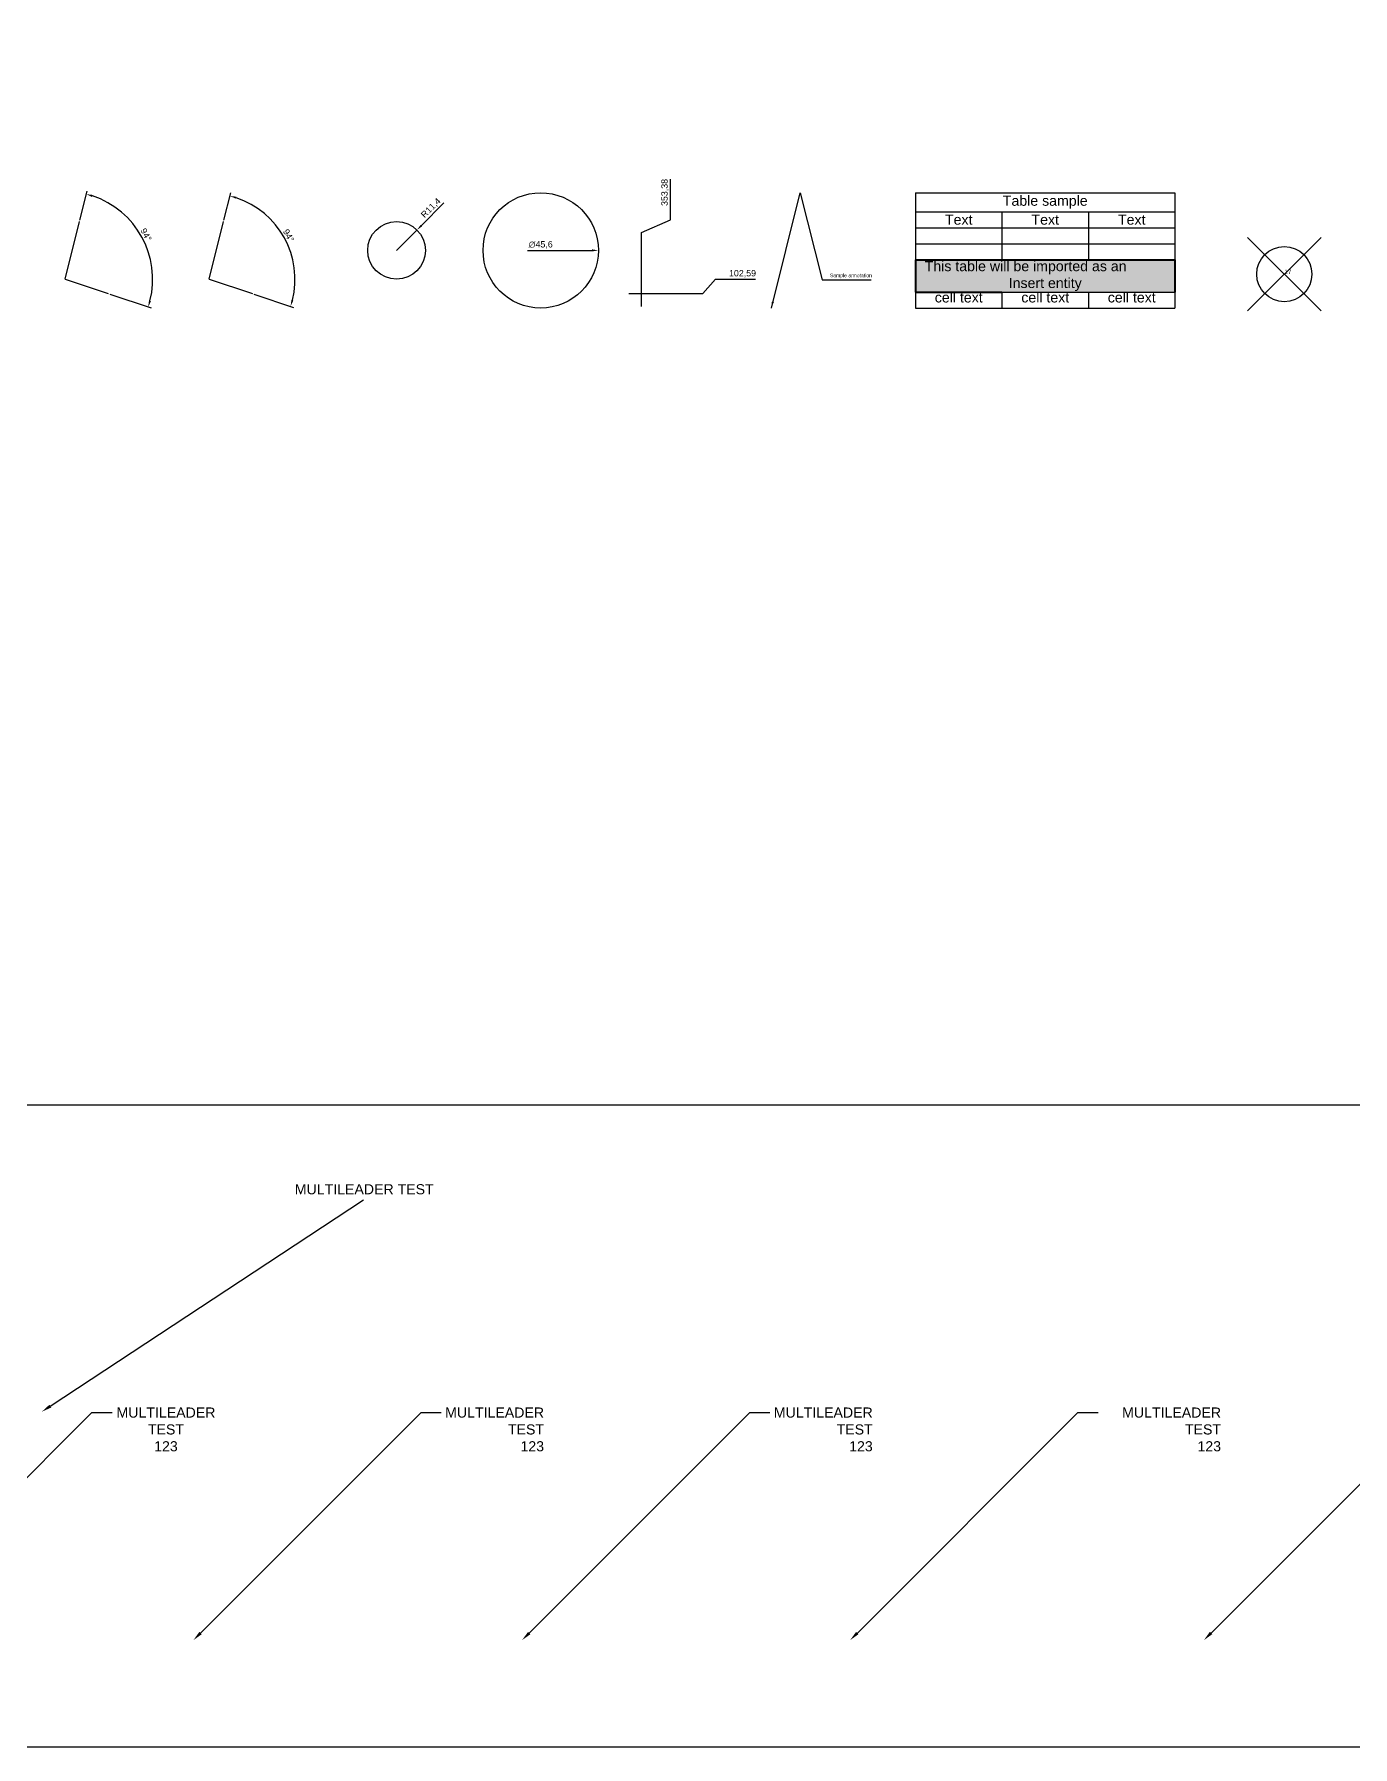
# Model space of a CAD drawing. Header units: inches. Extents: x 0 to 1852, y -566 to 111.
# Drawn here: x 426 to 948, y -566 to 111 of the extents above; entities that cross this region are included whole.
import ezdxf
from ezdxf import colors
from ezdxf.entities.mleader import LeaderData, LeaderLine
from ezdxf.math import Vec2, Vec3

# ---------------------------------------------------------------- set-up
doc = ezdxf.new("R2010")
doc.units = ezdxf.units.IN
doc.header["$MEASUREMENT"] = 0
doc.header["$PDMODE"] = 34
doc.header["$PDSIZE"] = 0.1
doc.layers.add('Layer1', color=7, linetype='Continuous')
doc.layers.add('Layer2', color=65, linetype='Continuous')
doc.styles.get("Standard").update_dxf_attribs({"font": 'arial.ttf'})
doc.dimstyles.new('ISO-25', dxfattribs={"dimtxt": 2.5, "dimasz": 2.5, "dimexe": 1.25, "dimexo": 0.625, "dimtad": 1, "dimtxsty": 'Standard', "dimcen": 2.5, "dimadec": 0, "dimazin": 0, "dimtfac": 1, "dimtmove": 0, "dimatfit": 3, "dimfxl": 1, "dimarcsym": 0})

# ---------------------------------------------------------------- blocks, each defined once
blk = doc.blocks.new('*D4')
at = {"layer": 'Defpoints', "color": 0, "transparency": 16777216}
for p in [(444.28, 37.14), (472.36, 22.16), (438.58, 14.34), (455.68, 8.64)]:
    blk.add_point(p, dxfattribs=at)
at = {"layer": 'Layer1', "color": 0, "lineweight": -2, "transparency": 16777216}
for p, q in [((444.43, 37.75), (447.3, 49.19)), ((456.28, 8.44), (472.66, 2.98))]:
    blk.add_line(p, q, dxfattribs=at)
blk.add_arc((438.58, 14.34), 34.67, 345.69747, 71.83134, dxfattribs=at)
at = {"layer": 'Layer1', "color": 0, "transparency": 16777216}
for points in [[(449.28, 46.88), (449.51, 47.68), (446.99, 47.98)], [(472.58, 5.66), (471.78, 5.89), (471.47, 3.38)]]:
    blk.add_solid(points, dxfattribs=at)
at = {"layer": 'Layer1', "color": 0, "transparency": 16777216, "insert": (470.64, 31.94), "char_height": 2.5, "attachment_point": 5, "rotation": 298.7644}
blk.add_mtext('94°', dxfattribs=at)
blk = doc.blocks.new('*D5')
at = {"layer": 'Defpoints', "color": 0, "transparency": 16777216}
for p in [(501.28, 37.14), (528.65, 21.99), (495.58, 14.34), (495.58, 14.34), (512.68, 8.64)]:
    blk.add_point(p, dxfattribs=at)
at = {"layer": 'Layer1', "color": 0, "lineweight": -2, "transparency": 16777216}
for p, q in [((501.43, 37.75), (504.12, 48.48)), ((513.27, 8.44), (528.97, 3.21))]:
    blk.add_line(p, q, dxfattribs=at)
blk.add_arc((495.58, 14.34), 33.94, 345.78623, 71.74257, dxfattribs=at)
at = {"layer": 'Layer1', "color": 0, "transparency": 16777216}
for points in [[(506.1, 46.17), (506.33, 46.97), (503.81, 47.27)], [(528.88, 5.89), (528.08, 6.12), (527.78, 3.61)]]:
    blk.add_solid(points, dxfattribs=at)
at = {"layer": 'Layer1', "color": 0, "transparency": 16777216, "insert": (527, 31.59), "char_height": 2.5, "attachment_point": 5, "rotation": 298.7644}
blk.add_mtext('94°', dxfattribs=at)
blk = doc.blocks.new('*D10')
at = {"layer": 'Defpoints', "color": 0, "transparency": 16777216}
for p in [(577.74, 33.8), (569.68, 25.74)]:
    blk.add_point(p, dxfattribs=at)
at = {"layer": 'Layer1', "color": 0, "lineweight": -2, "transparency": 16777216}
for p, q in [((588.43, 44.5), (579.5, 35.57)), ((569.68, 25.74), (577.74, 33.8))]:
    blk.add_line(p, q, dxfattribs=at)
at = {"layer": 'Layer1', "color": 0, "transparency": 16777216}
blk.add_solid([(579.21, 35.86), (579.8, 35.27), (577.74, 33.8)], dxfattribs=at)
at = {"layer": 'Layer1', "color": 0, "transparency": 16777216, "insert": (583.35, 42.42), "char_height": 2.5, "attachment_point": 5, "rotation": 45}
blk.add_mtext('R11,4', dxfattribs=at)
blk = doc.blocks.new('*D11')
at = {"layer": 'Defpoints', "color": 0, "transparency": 16777216}
for p in [(603.87, 25.74), (649.47, 25.74)]:
    blk.add_point(p, dxfattribs=at)
at = {"layer": 'Layer1', "color": 0, "lineweight": -2, "transparency": 16777216}
blk.add_line((621.44, 25.74), (646.97, 25.74), dxfattribs=at)
at = {"layer": 'Layer1', "color": 0, "transparency": 16777216}
blk.add_solid([(646.97, 26.16), (646.97, 25.32), (649.47, 25.74)], dxfattribs=at)
at = {"layer": 'Layer1', "color": 0, "transparency": 16777216, "insert": (626.67, 27.91), "char_height": 2.5, "attachment_point": 5}
blk.add_mtext('∅45,6', dxfattribs=at)
blk = doc.blocks.new('*D6')
at = {"layer": 'Defpoints', "color": 0, "transparency": 16777216}
for p in [(313.19, 111.24), (700.77, 14.34), (660.87, 8.64)]:
    blk.add_point(p, dxfattribs=at)
at = {"layer": 'Layer1', "color": 0, "lineweight": -2, "transparency": 16777216}
for p, q in [((690.77, 8.64), (695.77, 14.34)), ((695.77, 14.34), (711.54, 14.34)), ((661.5, 8.64), (690.77, 8.64))]:
    blk.add_line(p, q, dxfattribs=at)
at = {"layer": 'Layer1', "color": 0, "transparency": 16777216, "insert": (706.47, 16.47), "char_height": 2.5, "attachment_point": 5}
blk.add_mtext('102,59', dxfattribs=at)
blk = doc.blocks.new('*D7')
at = {"layer": 'Defpoints', "color": 0, "transparency": 16777216}
for p in [(313.19, 111.24), (677.97, 42.84), (666.57, 2.94)]:
    blk.add_point(p, dxfattribs=at)
at = {"layer": 'Layer1', "color": 0, "lineweight": -2, "transparency": 16777216}
for p, q in [((677.97, 37.84), (677.97, 53.85)), ((666.57, 32.84), (677.97, 37.84)), ((666.57, 3.57), (666.57, 32.84))]:
    blk.add_line(p, q, dxfattribs=at)
at = {"layer": 'Layer1', "color": 0, "transparency": 16777216, "insert": (675.84, 48.66), "char_height": 2.5, "attachment_point": 5, "rotation": 90}
blk.add_mtext('353,38', dxfattribs=at)
blk = doc.blocks.new('*T9')
at = {"layer": 'Layer1', "color": 0, "linetype": 'ByBlock', "lineweight": -2, "transparency": 16777216}
for p, q in [((0, 0), (102.59, 0)), ((0, 0), (0, -26.54)), ((102.59, 0), (102.59, -26.54)), ((0, -7.49), (102.59, -7.49)), ((34.2, -7.49), (34.2, -26.54)), ((68.4, -7.49), (68.4, -26.54)), ((0, -13.84), (102.59, -13.84)), ((0, -20.19), (102.59, -20.19)), ((0, -39.37), (0, -45.72)), ((34.2, -39.37), (102.59, -39.37)), ((34.2, -39.37), (34.2, -45.72)), ((68.4, -39.37), (68.4, -45.72)), ((102.59, -39.37), (102.59, -45.72)), ((0, -45.72), (102.59, -45.72))]:
    blk.add_line(p, q, dxfattribs=at)
at = {"layer": 'Layer1', "color": 63, "linetype": 'ByBlock', "lineweight": 40, "transparency": 16777216}
for p, q in [((0, -26.54), (102.59, -26.54)), ((0, -26.54), (0, -39.37)), ((102.59, -26.54), (102.59, -39.37)), ((0, -39.37), (34.2, -39.37))]:
    blk.add_line(p, q, dxfattribs=at)
at = {"layer": 'Layer1', "color": 165, "transparency": 16777216}
blk.add_solid([(0, -26.54), (0, -39.37), (102.59, -26.54), (102.59, -39.37)], dxfattribs=at)
at = {"layer": 'Layer1', "color": 0, "transparency": 16777216, "char_height": 4}
for s, insert, width, attachment_point in [('Table sample', (51.3, -3.75), 102.5262, 5), ('Text', (17.1, -10.67), 34.1298, 5), ('Text', (51.3, -10.67), 34.1298, 5), ('Text', (85.5, -10.67), 34.1298, 5), ('cell text', (17.1, -39.4), 34.1298, 2), ('cell text', (51.3, -39.4), 34.1298, 2), ('cell text', (85.5, -39.4), 34.1298, 2)]:
    blk.add_mtext(s, dxfattribs=dict(at, insert=insert, width=width, attachment_point=attachment_point))
at = {"layer": 'Layer1', "color": 7, "transparency": 16777216, "insert": (51.3, -32.96), "char_height": 4, "width": 102.5262, "attachment_point": 5}
blk.add_mtext('This table will be imported as an           Insert entity', dxfattribs=at)
blk = doc.blocks.new('MyBlock')
for p, q in [((-40, -40), (40, 40)), ((-40, 40), (40, -40))]:
    blk.add_line(p, q)
blk.add_circle((0, 0), 30)
blk.add_attdef('ATTINFO', (0, 0), '', height=5)

msp = doc.modelspace()

# ---------------------------------------------------------------- linework, layer by layer
msp.add_lwpolyline([(52.6915, -312.36161), (52.6915, -566.16858), (1852.18563, -566.16858), (1852.18563, -312.36161)], close=True)
at = {"layer": 'Layer2'}
for p, q in [((438.58338, 14.34058), (444.28308, 37.13938)), ((495.58038, 14.34058), (501.28008, 37.13938)), ((438.58338, 14.34058), (455.68248, 8.64088)), ((495.58038, 14.34058), (512.67949, 8.64088))]:
    msp.add_line(p, q, dxfattribs=at)
for centre, radius in [((626.6735, 25.73998), 22.7988), ((569.67649, 25.73998), 11.3994)]:
    msp.add_circle(centre, radius, dxfattribs=at)

# ---------------------------------------------------------------- block references
msp.add_blockref('*T9', (774.86572, 48.53879))
at = {"layer": 'Layer1', "xscale": 0.36337369484720056, "yscale": 0.36337369484720056, "zscale": 0.36337369484720056}
msp.add_blockref('MyBlock', (920.67963, 16.35285), dxfattribs=at).add_auto_attribs({'ATTINFO': '17'})

# ---------------------------------------------------------------- texts
at = {"layer": 'Layer1', "insert": (741.02375, 14.69681), "char_height": 1.4249252, "attachment_point": 7}
msp.add_mtext('Sample annotation', dxfattribs=at)

# ---------------------------------------------------------------- dimensions: what is measured, and where the dimension line sits
at = {"layer": 'Layer1'}
for feature_location, offset, dtype, picture, middle in [((660.87171, 8.64088), (39.89791, 5.6997), 0, '*D6', (706.46879, 16.46797)), ((666.57141, 2.94118), (11.3994, 39.89791), 1, '*D7', (675.84342, 48.65508))]:
    dim = msp.add_ordinate_dim(feature_location=feature_location, offset=offset, dtype=dtype, origin=(313.18996, 111.2355), dimstyle='ISO-25', dxfattribs=at)
    dim.commit()
    dim.dimension.update_dxf_attribs({"geometry": picture, "text_midpoint": middle})
dim = msp.add_angular_dim_3p(base=(472.36045, 22.15806), center=(438.58338, 14.34058), p1=(455.68248, 8.64088), p2=(444.28308, 37.13938), dimstyle='ISO-25', dxfattribs=at)
dim.commit()
dim.dimension.update_dxf_attribs({"geometry": '*D4', "text_midpoint": (470.64204, 31.93905)})
dim = msp.add_angular_dim_2l(base=(528.64747, 21.99374), line1=((495.58038, 14.34058), (501.28008, 37.13938)), line2=((495.58038, 14.34058), (512.67949, 8.64088)), dimstyle='ISO-25', dxfattribs=at)
dim.commit()
dim.dimension.update_dxf_attribs({"geometry": '*D5', "text_midpoint": (527.00022, 31.58837)})
dim = msp.add_radius_dim(center=(569.67649, 25.73998), mpoint=(577.73709, 33.80058), dimstyle='ISO-25', dxfattribs=at)
dim.commit()
dim.dimension.update_dxf_attribs({"geometry": '*D10', "text_midpoint": (583.34848, 42.42055)})
dim = msp.add_diameter_dim_2p(p1=(603.8747, 25.73998), p2=(649.47231, 25.73998), dimstyle='ISO-25', dxfattribs=at)
dim.commit()
dim.dimension.update_dxf_attribs({"geometry": '*D11', "text_midpoint": (626.6735, 25.73998), "dimtype": 163})

# ---------------------------------------------------------------- leaders
ml = msp.add_multileader_mtext('Standard')
ml.set_content('MULTILEADER TEST', color=256)
ml.set_leader_properties()
ml.build(insert=Vec2(0, 0))
ml.multileader.update_dxf_attribs({"text_attachment_direction": 1, "text_left_attachment_type": 0, "text_right_attachment_type": 8})
ctx = ml.context
ctx.base_point, ctx.plane_origin = Vec3(556.63668, -349.77635), Vec3(429.42112, -433.63993)
ctx.left_attachment, ctx.right_attachment = 0, 8
notes = []
notes.append((ctx, [(0, (1, 1, 1), (556.63668, -349.77635), (1, 0), 8, [(0, [(429.42112, -433.63993)], 0, [])])]))
ctx.mtext.insert, ctx.mtext.flow_direction = Vec3(529.42112, -343.63993), 5
ml = msp.add_multileader_mtext('Standard')
ml.set_content('MULTILEADER\\PTEST\\P123', color=256)
ml.set_leader_properties()
ml.build(insert=Vec2(0, 0))
ctx = ml.context
ctx.base_point, ctx.plane_origin = Vec3(457.17954, -434.0061), Vec3(359.17954, -524.0061)
ctx.text_align_type = 1
notes.append((ctx, [(0, (1, 1, 0), (449.17954, -434.0061), (1, 0), 8, [(0, [(359.17954, -524.0061)], 0, [])])]))
ctx.mtext.insert, ctx.mtext.alignment, ctx.mtext.flow_direction = Vec3(478.49878, -431.97063), 2, 5
ml = msp.add_multileader_mtext('Standard')
ml.set_content('MULTILEADER\\PTEST\\P123', color=256)
ml.set_leader_properties()
ml.build(insert=Vec2(0, 0))
ctx = ml.context
ctx.base_point, ctx.plane_origin = Vec3(587.35711, -434.0061), Vec3(489.35711, -524.0061)
ctx.text_align_type = 2
notes.append((ctx, [(0, (1, 1, 0), (579.35711, -434.0061), (1, 0), 8, [(0, [(489.35711, -524.0061)], 0, [])])]))
ctx.mtext.insert, ctx.mtext.alignment, ctx.mtext.flow_direction = Vec3(627.99558, -431.97063), 3, 5
ml = msp.add_multileader_mtext('Standard')
ml.set_content('MULTILEADER\\PTEST\\P123', color=256)
ml.set_leader_properties()
ml.build(insert=Vec2(0, 0))
ml.multileader.update_dxf_attribs({"has_text_frame": 1})
ctx = ml.context
ctx.base_point, ctx.plane_origin = Vec3(717.31895, -434.0061), Vec3(619.31895, -524.0061)
ctx.text_align_type = 2
notes.append((ctx, [(0, (1, 1, 0), (709.31895, -434.0061), (1, 0), 8, [(0, [(619.31895, -524.0061)], 0, [])])]))
ctx.mtext.insert, ctx.mtext.alignment, ctx.mtext.flow_direction = Vec3(757.95742, -431.97063), 3, 5
ml = msp.add_multileader_mtext('Standard')
ml.set_content('MULTILEADER\\PTEST\\P123', color=256)
ml.set_leader_properties()
ml.build(insert=Vec2(0, 0))
ml.multileader.update_dxf_attribs({"has_text_frame": 1})
ctx = ml.context
ctx.base_point, ctx.landing_gap_size, ctx.plane_origin = Vec3(847.03808, -434.0061), 10, Vec3(749.03808, -524.0061)
ctx.text_align_type = 2
notes.append((ctx, [(0, (1, 1, 0), (839.03808, -434.0061), (1, 0), 8, [(0, [(749.03808, -524.0061)], 0, [])])]))
ctx.mtext.insert, ctx.mtext.alignment, ctx.mtext.flow_direction = Vec3(895.67655, -431.97063), 3, 5
ml = msp.add_multileader_mtext('Standard')
ml.set_content('MULTILEADER\\PTEST\\P123', color=256)
ml.set_leader_properties()
ml.build(insert=Vec2(0, 0))
ml.multileader.update_dxf_attribs({"has_text_frame": 1, "dogleg_length": 16})
ctx = ml.context
ctx.base_point, ctx.landing_gap_size, ctx.plane_origin = Vec3(994.89813, -434.0061), 10, Vec3(888.89813, -524.0061)
ctx.text_align_type = 2
notes.append((ctx, [(0, (1, 1, 0), (978.89813, -434.0061), (1, 0), 16, [(0, [(888.89813, -524.0061)], 0, [])])]))
ctx.mtext.insert, ctx.mtext.alignment, ctx.mtext.flow_direction = Vec3(1043.5366, -431.97063), 3, 5
at = {"layer": 'Layer1', "annotation_type": 0, "has_hookline": 1, "hookline_direction": 0, "text_width": 16.374}
msp.add_leader([(717.86872, 2.94118), (729.26812, 48.53879), (737.89875, 14.07181), (740.39875, 14.07181)], dimstyle='ISO-25', dxfattribs=at)
for ctx, leaders in notes:
    for number, flags, end, landing, length, lines in leaders:
        leader = LeaderData()
        leader.index, (leader.has_last_leader_line, leader.has_dogleg_vector, leader.attachment_direction) = number, flags
        leader.last_leader_point, leader.dogleg_vector, leader.dogleg_length = Vec3(end), Vec3(landing), length
        for number, points, colour, breaks in lines:
            line = LeaderLine()
            line.index, line.vertices, line.color, line.breaks = number, Vec3.list(points), colors.encode_raw_color(colour), breaks
            leader.lines.append(line)
        ctx.leaders.append(leader)

doc.saveas('drawing.dxf')
